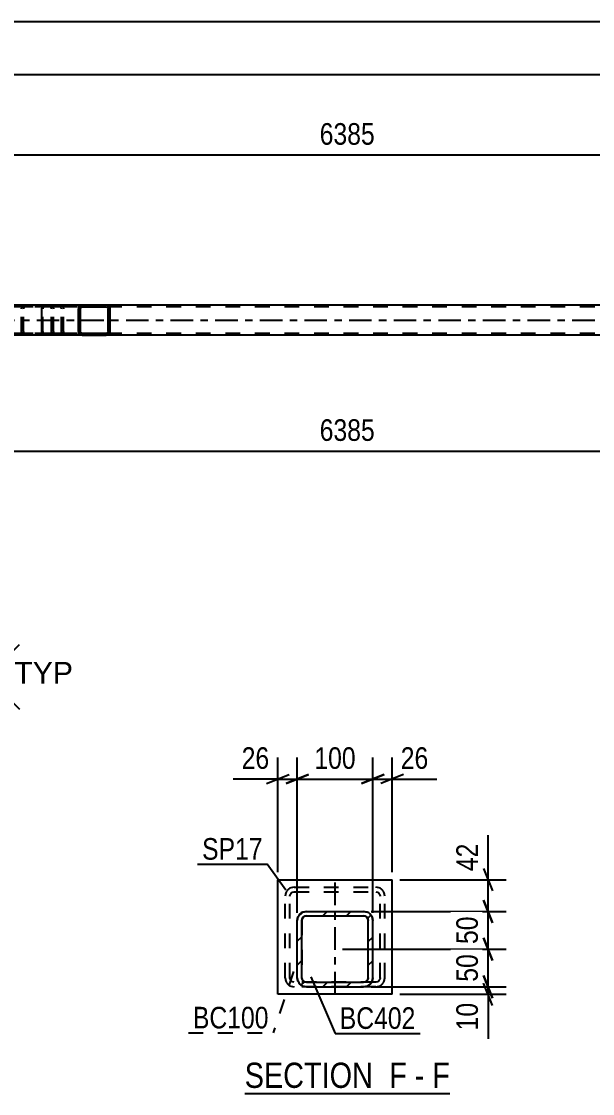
# Model space of a CAD drawing. Header units: millimetres. Extents: x 0 to 841, y 0 to 594.
# Drawn here: x 331.2 to 407, y 119.5 to 261.6 of the extents above; entities that cross this region are included whole.
import ezdxf

# ---------------------------------------------------------------- set-up
doc = ezdxf.new("R2010")
doc.units = ezdxf.units.MM
doc.linetypes.add('DXK_LINE_DOT2', pattern=[3.9198, 1.9599, -1.9599])
doc.linetypes.add('DXK_LINE_DOT3', pattern=[5.9187, 2.979, -0.9799, 0.9799, -0.9799])
doc.styles.add('Arial', font='ARIAL.TTF', dxfattribs={"height": 0.2})
doc.styles.add('Arial Narrow', font='ARIALN.TTF', dxfattribs={"height": 0.2})

# ---------------------------------------------------------------- blocks, each defined once
blk = doc.blocks.new('Unknown-103655156-19 - 13366')
at = {"color": 6, "linetype": 'Continuous'}
blk.add_line((360.83, 119.47), (388.05, 119.47), dxfattribs=at)
at = {"color": 0, "linetype": 'Continuous'}
for points in [[(378.94, 120.22), (378.94, 123.72), (360.83, 123.72), (360.83, 120.22)], [(382.33, 120.22), (382.33, 123.72), (379.99, 123.72), (379.99, 120.22)], [(384.65, 120.22), (384.65, 123.72), (383.38, 123.72), (383.38, 120.22)], [(388.05, 120.22), (388.05, 123.72), (385.7, 123.72), (385.7, 120.22)]]:
    blk.add_wipeout(points, dxfattribs=at)
at = {"color": 7, "linetype": 'Continuous', "style": 'Arial Narrow'}
for s, p in [('SECTION ', (360.83, 120.22)), ('F', (379.99, 120.22)), ('F', (385.7, 120.22)), ('-', (383.38, 120.22))]:
    blk.add_text(s, height=3.34, dxfattribs=at).set_placement(p)
blk = doc.blocks.new('Part-103655156-5579 - 5439')
at = {"linetype": 'Continuous'}
h = blk.add_hatch(dxfattribs=at)
h.set_pattern_fill('', scale=0.7, style=0, pattern_type=0)
h.set_pattern_definition([(45, (342.9348, 223.6958), (-1.57154, 1.57154), [])])
h.paths.add_polyline_path([(342.97, 223.51), (342.93, 223.7), (342.83, 223.85), (342.66, 223.96), (342.47, 223.99), (339.29, 223.99), (339.09, 223.96), (338.93, 223.85), (338.82, 223.7), (338.78, 223.51), (338.78, 220.47), (338.82, 220.29), (338.93, 220.13), (339.09, 220.03), (339.29, 219.99), (342.47, 219.99), (342.66, 220.03), (342.83, 220.13), (342.93, 220.29), (342.97, 220.47)])
h.paths.add_polyline_path([(342.7, 220.38), (342.65, 220.3), (342.57, 220.25), (342.47, 220.23), (339.29, 220.23), (339.19, 220.25), (339.11, 220.3), (339.05, 220.38), (339.03, 220.47), (339.03, 223.51), (339.05, 223.6), (339.11, 223.68), (339.19, 223.73), (339.29, 223.75), (342.47, 223.75), (342.57, 223.73), (342.65, 223.68), (342.7, 223.6), (342.72, 223.51), (342.72, 220.47)])
at = {"color": 2, "linetype": 'Continuous'}
for p, q in [((333.92, 223.51), (333.95, 223.7)), ((333.92, 220.47), (333.92, 223.51)), ((333.95, 223.7), (334, 223.85)), ((334, 223.85), (334.09, 223.96)), ((334.09, 223.96), (334.2, 223.99)), ((339.29, 223.99), (334.2, 223.99)), ((338.82, 223.7), (338.78, 223.51)), ((338.78, 220.47), (338.78, 223.51)), ((339.03, 223.51), (339.05, 223.6)), ((339.03, 220.47), (339.03, 223.51)), ((339.05, 223.6), (339.11, 223.68)), ((339.29, 223.99), (339.09, 223.96)), ((339.11, 223.68), (339.19, 223.73)), ((339.19, 223.73), (339.29, 223.75)), ((339.29, 223.99), (342.47, 223.99)), ((339.29, 223.75), (342.47, 223.75)), ((342.66, 223.96), (342.47, 223.99)), ((342.47, 223.75), (342.57, 223.73)), ((342.57, 223.73), (342.65, 223.68)), ((342.65, 223.68), (342.7, 223.6)), ((342.7, 223.6), (342.72, 223.51)), ((342.72, 220.47), (342.72, 223.51)), ((342.97, 223.51), (342.93, 223.7)), ((342.97, 220.47), (342.97, 223.51)), ((333.95, 220.29), (333.92, 220.47)), ((338.78, 220.47), (338.82, 220.29)), ((339.05, 220.38), (339.03, 220.47)), ((339.11, 220.3), (339.05, 220.38)), ((339.19, 220.25), (339.11, 220.3)), ((342.65, 220.3), (342.57, 220.25)), ((342.7, 220.38), (342.65, 220.3)), ((342.72, 220.47), (342.7, 220.38)), ((342.93, 220.29), (342.97, 220.47)), ((334, 220.13), (333.95, 220.29)), ((334.09, 220.03), (334, 220.13)), ((334.2, 219.99), (334.09, 220.03)), ((339.29, 219.99), (334.2, 219.99)), ((339.09, 220.03), (339.29, 219.99)), ((339.29, 220.23), (339.19, 220.25)), ((339.29, 220.23), (342.47, 220.23)), ((339.29, 219.99), (342.47, 219.99)), ((342.57, 220.25), (342.47, 220.23)), ((342.47, 219.99), (342.66, 220.03))]:
    blk.add_line(p, q, dxfattribs=at)
at = {"color": 7, "linetype": 'DXK_LINE_DOT2'}
for p, q in [((334.07, 223.6), (334.06, 223.51)), ((334.06, 220.47), (334.06, 223.51)), ((334.1, 223.68), (334.07, 223.6)), ((334.14, 223.73), (334.1, 223.68)), ((334.2, 223.75), (334.14, 223.73)), ((342.47, 223.75), (334.2, 223.75)), ((335.47, 223.75), (335.47, 223.99)), ((336.29, 223.99), (336.48, 223.96)), ((336.38, 223.73), (336.29, 223.75)), ((336.46, 223.68), (336.38, 223.73)), ((336.52, 223.6), (336.46, 223.68)), ((336.54, 223.51), (336.52, 223.6)), ((336.54, 220.47), (336.54, 223.51)), ((336.75, 223.7), (336.79, 223.51)), ((336.79, 220.47), (336.79, 223.51)), ((342.47, 223.99), (339.29, 223.99)), ((334.06, 220.47), (334.07, 220.38)), ((334.07, 220.38), (334.1, 220.3)), ((334.1, 220.3), (334.14, 220.25)), ((336.38, 220.25), (336.46, 220.3)), ((336.46, 220.3), (336.52, 220.38)), ((336.52, 220.38), (336.54, 220.47)), ((336.79, 220.47), (336.75, 220.29)), ((334.14, 220.25), (334.2, 220.23)), ((342.47, 220.23), (334.2, 220.23)), ((335.47, 219.99), (335.47, 220.23)), ((336.29, 220.23), (336.38, 220.25)), ((336.48, 220.03), (336.29, 219.99)), ((342.47, 219.99), (339.29, 219.99))]:
    blk.add_line(p, q, dxfattribs=at)
for centre, start, end in [((336.3, 223.5), 23.8494, 68.8059), ((336.3, 220.49), 291.1941, 336.1506)]:
    blk.add_arc(centre, 0.492, start, end, dxfattribs=at)
at = {"color": 2, "linetype": 'Continuous'}
for centre, start, end in [((339.27, 223.5), 111.1941, 156.1506), ((342.48, 223.5), 23.8494, 68.8059), ((339.27, 220.49), 203.8494, 248.8059), ((342.48, 220.49), 291.1941, 336.1506)]:
    blk.add_arc(centre, 0.492, start, end, dxfattribs=at)
blk = doc.blocks.new('Part-103655156-5584 - 5439')
at = {"linetype": 'Continuous'}
h = blk.add_hatch(dxfattribs=at)
h.set_pattern_fill('', scale=0.7, style=0, pattern_type=0)
h.set_pattern_definition([(45, (328.2125, 223.6958), (-1.57154, 1.57154), [])])
h.paths.add_polyline_path([(328.25, 223.51), (328.21, 223.7), (328.1, 223.85), (327.94, 223.96), (327.74, 223.99), (324.51, 223.99), (324.31, 223.96), (324.14, 223.85), (324.03, 223.7), (323.99, 223.51), (323.99, 220.47), (324.03, 220.29), (324.14, 220.13), (324.31, 220.03), (324.51, 219.99), (327.74, 219.99), (327.94, 220.03), (328.1, 220.13), (328.21, 220.29), (328.25, 220.47)])
h.paths.add_polyline_path([(327.98, 220.38), (327.92, 220.3), (327.84, 220.25), (327.74, 220.23), (324.51, 220.23), (324.41, 220.25), (324.32, 220.3), (324.27, 220.38), (324.25, 220.47), (324.25, 223.51), (324.27, 223.6), (324.32, 223.68), (324.41, 223.73), (324.51, 223.75), (327.74, 223.75), (327.84, 223.73), (327.92, 223.68), (327.98, 223.6), (328, 223.51), (328, 220.47)])
at = {"color": 2, "linetype": 'Continuous'}
for p, q in [((324.03, 223.7), (323.99, 223.51)), ((323.99, 220.47), (323.99, 223.51)), ((324.25, 223.51), (324.27, 223.6)), ((324.25, 220.47), (324.25, 223.51)), ((324.27, 223.6), (324.32, 223.68)), ((324.51, 223.99), (324.31, 223.96)), ((324.32, 223.68), (324.41, 223.73)), ((324.41, 223.73), (324.51, 223.75)), ((324.51, 223.99), (327.74, 223.99)), ((324.51, 223.75), (327.74, 223.75)), ((334.2, 223.99), (327.74, 223.99)), ((327.94, 223.96), (327.74, 223.99)), ((327.74, 223.75), (327.84, 223.73)), ((327.84, 223.73), (327.92, 223.68)), ((327.92, 223.68), (327.98, 223.6)), ((327.98, 223.6), (328, 223.51)), ((328, 220.47), (328, 223.51)), ((328.25, 223.51), (328.21, 223.7)), ((328.25, 220.47), (328.25, 223.51)), ((323.99, 220.47), (324.03, 220.29)), ((324.27, 220.38), (324.25, 220.47)), ((324.32, 220.3), (324.27, 220.38)), ((324.41, 220.25), (324.32, 220.3)), ((327.92, 220.3), (327.84, 220.25)), ((327.98, 220.38), (327.92, 220.3)), ((328, 220.47), (327.98, 220.38)), ((328.21, 220.29), (328.25, 220.47)), ((324.31, 220.03), (324.51, 219.99)), ((324.51, 220.23), (324.41, 220.25)), ((324.51, 220.23), (327.74, 220.23)), ((324.51, 219.99), (327.74, 219.99)), ((327.84, 220.25), (327.74, 220.23)), ((327.74, 219.99), (327.94, 220.03)), ((334.2, 219.99), (327.74, 219.99))]:
    blk.add_line(p, q, dxfattribs=at)
at = {"color": 7, "linetype": 'DXK_LINE_DOT2'}
for p, q in [((327.74, 223.99), (324.51, 223.99)), ((334.96, 223.75), (324.51, 223.75)), ((331.22, 223.51), (331.25, 223.7)), ((331.22, 220.47), (331.22, 223.51)), ((331.49, 223.6), (331.47, 223.51)), ((331.47, 220.47), (331.47, 223.51)), ((331.55, 223.68), (331.49, 223.6)), ((331.53, 223.96), (331.73, 223.99)), ((331.63, 223.73), (331.55, 223.68)), ((331.73, 223.75), (331.63, 223.73)), ((334.96, 223.99), (334.2, 223.99)), ((334.96, 223.99), (335.16, 223.96)), ((335.06, 223.73), (334.96, 223.75)), ((335.14, 223.68), (335.06, 223.73)), ((335.2, 223.6), (335.14, 223.68)), ((335.22, 223.51), (335.2, 223.6)), ((335.22, 220.47), (335.22, 223.51)), ((335.43, 223.7), (335.47, 223.51)), ((335.47, 220.47), (335.47, 223.51)), ((331.25, 220.29), (331.22, 220.47)), ((331.47, 220.47), (331.49, 220.38)), ((331.49, 220.38), (331.55, 220.3)), ((331.55, 220.3), (331.57, 220.29)), ((335.06, 220.25), (335.14, 220.3)), ((335.14, 220.3), (335.2, 220.38)), ((335.2, 220.38), (335.22, 220.47)), ((335.47, 220.47), (335.43, 220.29)), ((334.96, 220.23), (324.51, 220.23)), ((327.74, 219.99), (324.51, 219.99)), ((331.73, 219.99), (331.53, 220.03)), ((331.57, 220.29), (331.63, 220.25)), ((331.63, 220.25), (331.73, 220.23)), ((334.96, 219.99), (334.2, 219.99)), ((334.96, 220.23), (335.06, 220.25)), ((335.16, 220.03), (334.96, 219.99))]:
    blk.add_line(p, q, dxfattribs=at)
at = {"color": 2, "linetype": 'Continuous'}
for centre, start, end in [((324.49, 223.49), 110.7583, 155.6801), ((327.76, 223.49), 24.3199, 69.2417), ((324.49, 220.49), 204.3199, 249.2417), ((327.76, 220.49), 290.7583, 335.6801)]:
    blk.add_arc(centre, 0.496, start, end, dxfattribs=at)
at = {"color": 7, "linetype": 'DXK_LINE_DOT2'}
for centre, start, end in [((331.71, 223.49), 110.7583, 155.6801), ((334.98, 223.49), 24.3199, 69.2417), ((331.71, 220.49), 204.3199, 249.2417), ((334.98, 220.49), 290.7583, 335.6801)]:
    blk.add_arc(centre, 0.496, start, end, dxfattribs=at)
blk = doc.blocks.new('Part-103655156-5609 - 5439')
at = {"color": 7, "linetype": 'DXK_LINE_DOT2'}
for p, q in [((654.21, 223.75), (108.34, 223.75)), ((654.21, 223.99), (324.51, 223.99)), ((342.47, 223.99), (324.51, 223.99)), ((654.21, 220.23), (108.34, 220.23)), ((342.47, 219.99), (324.51, 219.99))]:
    blk.add_line(p, q, dxfattribs=at)
at = {"color": 2, "linetype": 'Continuous'}
for p, q in [((409.64, 223.99), (342.47, 223.99)), ((409.64, 219.99), (342.47, 219.99))]:
    blk.add_line(p, q, dxfattribs=at)
at = {"color": 7, "linetype": 'DXK_LINE_DOT3'}
blk.add_line((108.34, 221.99), (654.21, 221.99), dxfattribs=at)
blk = doc.blocks.new('Part-103655156-13386 - 13366')
at = {"color": 2, "linetype": 'Continuous'}
for p, q in [((365.21, 132.62), (365.21, 147.82)), ((365.21, 147.82), (380.41, 147.82)), ((380.41, 132.62), (380.41, 147.82)), ((380.41, 132.62), (365.21, 132.62))]:
    blk.add_line(p, q, dxfattribs=at)
at = {"color": 7, "linetype": 'DXK_LINE_DOT3'}
blk.add_line((372.81, 132.62), (372.81, 147.82), dxfattribs=at)
blk = doc.blocks.new('Part-103655156-13370 - 13366')
at = {"color": 7, "linetype": 'DXK_LINE_DOT2'}
for p, q in [((367.41, 146.82), (366.95, 146.73)), ((367.41, 146.82), (378.21, 146.82)), ((378.67, 146.73), (378.21, 146.82)), ((366.3, 146.08), (366.21, 145.62)), ((366.21, 134.82), (366.21, 145.62)), ((366.81, 145.62), (366.86, 145.85)), ((366.81, 134.82), (366.81, 145.62)), ((366.86, 145.85), (366.99, 146.05)), ((366.99, 146.05), (367.18, 146.18)), ((367.18, 146.18), (367.41, 146.22)), ((367.41, 146.22), (378.21, 146.22)), ((378.21, 146.22), (378.44, 146.18)), ((378.44, 146.18), (378.63, 146.05)), ((378.63, 146.05), (378.76, 145.85)), ((378.76, 145.85), (378.81, 145.62)), ((378.81, 134.82), (378.81, 145.62)), ((379.41, 145.62), (379.32, 146.08)), ((379.41, 134.82), (379.41, 145.62)), ((366.21, 134.82), (366.3, 134.36)), ((366.86, 134.59), (366.81, 134.82)), ((366.99, 134.4), (366.86, 134.59)), ((366.95, 133.71), (367.41, 133.62)), ((367.18, 134.27), (366.99, 134.4)), ((367.41, 134.22), (367.18, 134.27)), ((378.21, 134.22), (367.41, 134.22)), ((378.21, 133.62), (367.41, 133.62)), ((378.44, 134.27), (378.21, 134.22)), ((378.21, 133.62), (378.67, 133.71)), ((378.63, 134.4), (378.44, 134.27)), ((378.76, 134.59), (378.63, 134.4)), ((378.81, 134.82), (378.76, 134.59)), ((379.32, 134.36), (379.41, 134.82))]:
    blk.add_line(p, q, dxfattribs=at)
at = {"color": 7, "linetype": 'DXK_LINE_DOT3'}
blk.add_line((372.81, 140.22), (372.81, 140.22), dxfattribs=at)
at = {"color": 7, "linetype": 'DXK_LINE_DOT2'}
for centre, start, end in [((367.41, 145.62), 112.5, 157.5), ((378.21, 145.62), 22.5, 67.5), ((367.41, 134.82), 202.5, 247.5), ((378.21, 134.82), 292.5, 337.5)]:
    blk.add_arc(centre, 1.2, start, end, dxfattribs=at)
blk = doc.blocks.new('Part-103655156-13387 - 13366')
at = {"linetype": 'Continuous'}
h = blk.add_hatch(dxfattribs=at)
h.set_pattern_fill('', scale=0.7, style=0, pattern_type=0)
h.set_pattern_definition([(45, (368.5505, 143.5305), (-1.57154, 1.57154), [])])
h.paths.add_polyline_path([(369.01, 143.62), (368.55, 143.53), (368.16, 143.27), (367.9, 142.88), (367.81, 142.42), (367.81, 134.82), (367.9, 134.36), (368.16, 133.97), (368.55, 133.71), (369.01, 133.62), (376.61, 133.62), (377.07, 133.71), (377.46, 133.97), (377.72, 134.36), (377.81, 134.82), (377.81, 142.42), (377.72, 142.88), (377.46, 143.27), (377.07, 143.53), (376.61, 143.62)])
h.paths.add_polyline_path([(376.61, 143.02), (376.84, 142.98), (377.03, 142.85), (377.16, 142.65), (377.21, 142.42), (377.21, 134.82), (377.16, 134.59), (377.03, 134.4), (376.84, 134.27), (376.61, 134.22), (369.01, 134.22), (368.78, 134.27), (368.59, 134.4), (368.46, 134.59), (368.41, 134.82), (368.41, 142.42), (368.46, 142.65), (368.59, 142.85), (368.78, 142.98), (369.01, 143.02)])
at = {"color": 7, "linetype": 'DXK_LINE_DOT2'}
for p, q in [((368.55, 143.53), (369.01, 143.62)), ((369.01, 143.62), (376.61, 143.62)), ((376.61, 143.62), (377.07, 143.53)), ((367.81, 142.42), (367.9, 142.88)), ((367.81, 134.82), (367.81, 142.42)), ((368.46, 142.65), (368.41, 142.42)), ((368.41, 142.42), (368.41, 134.82)), ((368.59, 142.85), (368.46, 142.65)), ((368.78, 142.98), (368.59, 142.85)), ((369.01, 143.02), (368.78, 142.98)), ((369.01, 143.02), (376.61, 143.02)), ((376.84, 142.98), (376.61, 143.02)), ((377.03, 142.85), (376.84, 142.98)), ((377.16, 142.65), (377.03, 142.85)), ((377.21, 142.42), (377.16, 142.65)), ((377.21, 134.82), (377.21, 142.42)), ((377.72, 142.88), (377.81, 142.42)), ((377.81, 134.82), (377.81, 142.42)), ((367.9, 134.36), (367.81, 134.82)), ((368.41, 134.82), (368.46, 134.59)), ((368.46, 134.59), (368.59, 134.4)), ((369.01, 133.62), (368.55, 133.71)), ((368.59, 134.4), (368.78, 134.27)), ((368.78, 134.27), (369.01, 134.22)), ((369.01, 134.22), (376.61, 134.22)), ((369.01, 133.62), (376.61, 133.62)), ((376.61, 134.22), (376.84, 134.27)), ((377.07, 133.71), (376.61, 133.62)), ((376.84, 134.27), (377.03, 134.4)), ((377.03, 134.4), (377.16, 134.59)), ((377.16, 134.59), (377.21, 134.82)), ((377.81, 134.82), (377.72, 134.36))]:
    blk.add_line(p, q, dxfattribs=at)
at = {"color": 2, "linetype": 'Continuous'}
for p, q in [((369.01, 143.62), (368.55, 143.53)), ((369.01, 143.62), (376.61, 143.62)), ((377.07, 143.53), (376.61, 143.62)), ((367.9, 142.88), (367.81, 142.42)), ((367.81, 134.82), (367.81, 142.42)), ((368.41, 142.42), (368.46, 142.65)), ((368.41, 134.82), (368.41, 142.42)), ((368.46, 142.65), (368.59, 142.85)), ((368.59, 142.85), (368.78, 142.98)), ((368.78, 142.98), (369.01, 143.02)), ((369.01, 143.02), (376.61, 143.02)), ((376.61, 143.02), (376.84, 142.98)), ((376.84, 142.98), (377.03, 142.85)), ((377.03, 142.85), (377.16, 142.65)), ((377.16, 142.65), (377.21, 142.42)), ((377.21, 134.82), (377.21, 142.42)), ((377.81, 142.42), (377.72, 142.88)), ((377.81, 134.82), (377.81, 142.42)), ((367.81, 134.82), (367.9, 134.36)), ((368.46, 134.59), (368.41, 134.82)), ((368.59, 134.4), (368.46, 134.59)), ((368.55, 133.71), (369.01, 133.62)), ((368.78, 134.27), (368.59, 134.4)), ((369.01, 134.22), (368.78, 134.27)), ((369.01, 134.22), (376.61, 134.22)), ((369.01, 133.62), (376.61, 133.62)), ((376.84, 134.27), (376.61, 134.22)), ((376.61, 133.62), (377.07, 133.71)), ((377.03, 134.4), (376.84, 134.27)), ((377.16, 134.59), (377.03, 134.4)), ((377.21, 134.82), (377.16, 134.59)), ((377.72, 134.36), (377.81, 134.82))]:
    blk.add_line(p, q, dxfattribs=at)
at = {"color": 7, "linetype": 'DXK_LINE_DOT3'}
blk.add_line((372.81, 138.62), (372.81, 138.62), dxfattribs=at)
at = {"color": 7, "linetype": 'DXK_LINE_DOT2'}
for centre, start, end in [((369.01, 142.42), 112.5, 157.5), ((376.61, 142.42), 22.5, 67.5), ((369.01, 134.82), 202.5, 247.5), ((376.61, 134.82), 292.5, 337.5)]:
    blk.add_arc(centre, 1.2, start, end, dxfattribs=at)
at = {"color": 2, "linetype": 'Continuous'}
for centre, start, end in [((369.01, 142.42), 112.5, 157.5), ((376.61, 142.42), 22.5, 67.5), ((369.01, 134.82), 202.5, 247.5), ((376.61, 134.82), 292.5, 337.5)]:
    blk.add_arc(centre, 1.2, start, end, dxfattribs=at)
blk = doc.blocks.new('StraightDimension-103655156-5794 - 5439')
at = {"color": 7, "linetype": 'Continuous'}
blk.add_line((246.74, 243.9), (502.14, 243.9), dxfattribs=at)
at = {"color": 0}
blk.add_wipeout([(378.69, 244.65), (378.69, 248.85), (370.18, 248.85), (370.18, 244.65)], dxfattribs=at)
at = {"color": 3, "style": 'Arial Narrow'}
blk.add_text('6385', height=2.863, dxfattribs=at).set_placement((370.78, 245.25))
blk = doc.blocks.new('StraightDimension-103655156-5753 - 5439')
at = {"color": 7, "linetype": 'Continuous'}
blk.add_line((98.12, 254.58), (780.5, 254.58), dxfattribs=at)
blk = doc.blocks.new('StraightDimension-103655156-5774 - 5439')
at = {"color": 7, "linetype": 'Continuous'}
blk.add_line((97.48, 261.59), (781.14, 261.59), dxfattribs=at)
blk = doc.blocks.new('StraightDimension-103655156-5898 - 5439')
at = {"color": 7, "linetype": 'Continuous'}
blk.add_line((246.74, 204.64), (502.14, 204.64), dxfattribs=at)
at = {"color": 0}
blk.add_wipeout([(378.69, 205.39), (378.69, 209.59), (370.18, 209.59), (370.18, 205.39)], dxfattribs=at)
at = {"color": 3, "style": 'Arial Narrow'}
blk.add_text('6385', height=2.863, dxfattribs=at).set_placement((370.78, 205.99))
blk = doc.blocks.new('StraightDimension-103655156-13589 - 13366')
at = {"color": 7, "linetype": 'Continuous'}
for p, q in [((377.81, 143.42), (377.81, 164.01)), ((380.41, 148.82), (380.41, 164.01)), ((376.31, 160.56), (379.31, 161.76)), ((377.81, 161.16), (380.41, 161.16)), ((381.91, 161.76), (378.91, 160.56)), ((380.41, 161.16), (386.32, 161.16)), ((380.41, 161.16), (386.32, 161.16))]:
    blk.add_line(p, q, dxfattribs=at)
at = {"color": 0}
blk.add_wipeout([(385.79, 161.91), (385.79, 166.11), (380.93, 166.11), (380.93, 161.91)], dxfattribs=at)
at = {"color": 3, "style": 'Arial Narrow'}
blk.add_text('26', height=2.863, dxfattribs=at).set_placement((381.53, 162.51))
blk = doc.blocks.new('StraightDimension-103655156-13590 - 13366')
at = {"color": 7, "linetype": 'Continuous'}
for p, q in [((367.81, 143.42), (367.81, 164.01)), ((377.81, 143.42), (377.81, 164.01)), ((366.31, 160.56), (369.31, 161.76)), ((367.81, 161.16), (377.81, 161.16)), ((379.31, 161.76), (376.31, 160.56))]:
    blk.add_line(p, q, dxfattribs=at)
at = {"color": 0}
blk.add_wipeout([(376.15, 161.91), (376.15, 166.11), (369.47, 166.11), (369.47, 161.91)], dxfattribs=at)
at = {"color": 3, "style": 'Arial Narrow'}
blk.add_text('100', height=2.863, dxfattribs=at).set_placement((370.07, 162.51))
blk = doc.blocks.new('StraightDimension-103655156-13591 - 13366')
at = {"color": 7, "linetype": 'Continuous'}
for p, q in [((365.21, 148.82), (365.21, 164.01)), ((367.81, 143.42), (367.81, 164.01)), ((365.21, 161.16), (359.3, 161.16)), ((365.21, 161.16), (359.3, 161.16)), ((363.71, 160.56), (366.71, 161.76)), ((365.21, 161.16), (367.81, 161.16)), ((369.31, 161.76), (366.31, 160.56))]:
    blk.add_line(p, q, dxfattribs=at)
at = {"color": 0}
blk.add_wipeout([(364.68, 161.91), (364.68, 166.11), (359.83, 166.11), (359.83, 161.91)], dxfattribs=at)
at = {"color": 3, "style": 'Arial Narrow'}
blk.add_text('26', height=2.863, dxfattribs=at).set_placement((360.43, 162.51))
blk = doc.blocks.new('StraightDimension-103655156-13665 - 13366')
at = {"color": 7, "linetype": 'Continuous'}
for p, q in [((393.11, 147.82), (393.11, 153.73)), ((393.11, 147.82), (393.11, 153.73)), ((392.51, 149.32), (393.71, 146.32)), ((381.41, 147.82), (395.51, 147.82)), ((393.11, 143.62), (393.11, 147.82)), ((393.71, 142.12), (392.51, 145.12)), ((377.61, 143.62), (395.51, 143.62))]:
    blk.add_line(p, q, dxfattribs=at)
at = {"color": 0}
blk.add_wipeout([(392.36, 153.2), (388.16, 153.2), (388.16, 148.35), (392.36, 148.35)], dxfattribs=at)
at = {"color": 3, "style": 'Arial Narrow'}
blk.add_text('42', height=2.863, rotation=90.0002, dxfattribs=at).set_placement((391.76, 148.95))
blk = doc.blocks.new('StraightDimension-103655156-13666 - 13366')
at = {"color": 7, "linetype": 'Continuous'}
for p, q in [((392.51, 145.12), (393.71, 142.12)), ((377.61, 143.62), (395.51, 143.62)), ((393.11, 138.62), (393.11, 143.62)), ((393.71, 137.12), (392.51, 140.12)), ((373.81, 138.62), (395.51, 138.62))]:
    blk.add_line(p, q, dxfattribs=at)
at = {"color": 0}
blk.add_wipeout([(392.36, 143.55), (388.16, 143.55), (388.16, 138.69), (392.36, 138.69)], dxfattribs=at)
at = {"color": 3, "style": 'Arial Narrow'}
blk.add_text('50', height=2.863, rotation=90.0002, dxfattribs=at).set_placement((391.76, 139.29))
blk = doc.blocks.new('StraightDimension-103655156-13667 - 13366')
at = {"color": 7, "linetype": 'Continuous'}
for p, q in [((392.51, 140.12), (393.71, 137.12)), ((373.81, 138.62), (395.51, 138.62)), ((393.11, 133.62), (393.11, 138.62)), ((393.71, 132.12), (392.51, 135.12)), ((377.61, 133.62), (395.51, 133.62))]:
    blk.add_line(p, q, dxfattribs=at)
at = {"color": 0}
blk.add_wipeout([(392.36, 138.55), (388.16, 138.55), (388.16, 133.69), (392.36, 133.69)], dxfattribs=at)
at = {"color": 3, "style": 'Arial Narrow'}
blk.add_text('50', height=2.863, rotation=90.0002, dxfattribs=at).set_placement((391.76, 134.29))
blk = doc.blocks.new('StraightDimension-103655156-13668 - 13366')
at = {"color": 7, "linetype": 'Continuous'}
for p, q in [((392.51, 135.12), (393.71, 132.12)), ((377.61, 133.62), (395.51, 133.62)), ((393.71, 131.12), (392.51, 134.12)), ((393.11, 132.62), (393.11, 133.62)), ((381.41, 132.62), (395.51, 132.62)), ((393.11, 132.62), (393.11, 126.72)), ((393.11, 132.62), (393.11, 126.72))]:
    blk.add_line(p, q, dxfattribs=at)
at = {"color": 0}
blk.add_wipeout([(392.36, 132.1), (388.16, 132.1), (388.16, 127.24), (392.36, 127.24)], dxfattribs=at)
at = {"color": 3, "style": 'Arial Narrow'}
blk.add_text('10', height=2.863, rotation=90.0002, dxfattribs=at).set_placement((391.76, 127.84))
blk = doc.blocks.new('WeldMark-103655156-2793 - 2506')
at = {"linetype": 'Continuous'}
for points in [[(304.55, 158.94), (301.99, 157.2), (303.43, 159.94)], [(312.8, 159.16), (311.07, 156.6), (311.39, 159.68)]]:
    blk.add_hatch(color=30, dxfattribs=at).paths.add_polyline_path(points)
at = {"color": 30, "linetype": 'Continuous'}
for p, q in [((301.99, 157.2), (317.67, 174.72)), ((311.07, 156.6), (317.67, 174.72)), ((317.67, 174.72), (326.67, 174.72))]:
    blk.add_line(p, q, dxfattribs=at)
at = {"color": 3, "linetype": 'Continuous'}
for q in [(325.39, 170.43), (321.96, 170.43)]:
    blk.add_line((321.96, 174.72), q, dxfattribs=at)
for start, end in [(90, 270), (270, 90)]:
    blk.add_arc((317.67, 174.72), 1.5, start, end, dxfattribs=at)
at = {"color": 0, "linetype": 'Continuous'}
blk.add_wipeout([(338.05, 173.82), (338.05, 176.82), (330.27, 176.82), (330.27, 173.82)], dxfattribs=at)
blk.add_wipeout([(338.05, 173.82), (338.05, 176.82), (330.27, 176.82), (330.27, 173.82)], dxfattribs=at)
at = {"color": 3, "linetype": 'Continuous'}
for q in [(330.96, 179), (330.96, 170.43)]:
    blk.add_line((326.67, 174.72), q, dxfattribs=at)
at = {"color": 3, "linetype": 'Continuous', "style": 'Arial'}
blk.add_text('TYP', height=2.865, dxfattribs=at).set_placement((330.27, 173.82))
blk = doc.blocks.new('Mark-103655156-13778 - 13366')
at = {"color": 0}
blk.add_wipeout([(364.01, 128.1), (364.01, 131.1), (353.96, 131.1), (353.96, 128.1)], dxfattribs=at)
blk.add_wipeout([(364.01, 128.1), (364.01, 131.1), (353.96, 131.1), (353.96, 128.1)], dxfattribs=at)
at = {"color": 30, "linetype": 'DXK_LINE_DOT2'}
for p in [(367.31, 135.64), (353.36, 127.5)]:
    blk.add_line(p, (364.61, 127.5), dxfattribs=at)
at = {"color": 3, "style": 'Arial Narrow'}
blk.add_text('BC100', height=2.863, dxfattribs=at).set_placement((353.96, 128.1))
blk = doc.blocks.new('Mark-103655156-13779 - 13366')
at = {"color": 0}
blk.add_wipeout([(363.22, 150.47), (363.22, 153.47), (355.18, 153.47), (355.18, 150.47)], dxfattribs=at)
blk.add_wipeout([(363.22, 150.47), (363.22, 153.47), (355.18, 153.47), (355.18, 150.47)], dxfattribs=at)
at = {"color": 30, "linetype": 'Continuous'}
for p in [(354.58, 149.87), (366.27, 146.45)]:
    blk.add_line(p, (363.82, 149.87), dxfattribs=at)
at = {"color": 3, "style": 'Arial Narrow'}
blk.add_text('SP17', height=2.863, dxfattribs=at).set_placement((355.18, 150.47))
blk = doc.blocks.new('Mark-103655156-13780 - 13366')
at = {"color": 0}
blk.add_wipeout([(383.49, 128.04), (383.49, 131.04), (373.44, 131.04), (373.44, 128.04)], dxfattribs=at)
blk.add_wipeout([(383.49, 128.04), (383.49, 131.04), (373.44, 131.04), (373.44, 128.04)], dxfattribs=at)
at = {"color": 30, "linetype": 'Continuous'}
for p, q in [((369.61, 134.95), (372.84, 127.44)), ((372.84, 127.44), (384.09, 127.44))]:
    blk.add_line(p, q, dxfattribs=at)
at = {"color": 3, "style": 'Arial Narrow'}
blk.add_text('BC402', height=2.863, dxfattribs=at).set_placement((373.44, 128.04))

msp = doc.modelspace()

# ---------------------------------------------------------------- block references
for name in ['StraightDimension-103655156-5794 - 5439', 'Part-103655156-5609 - 5439', 'Part-103655156-5584 - 5439', 'Part-103655156-5579 - 5439', 'StraightDimension-103655156-5898 - 5439', 'WeldMark-103655156-2793 - 2506', 'Part-103655156-13386 - 13366', 'Part-103655156-13370 - 13366', 'Part-103655156-13387 - 13366', 'Unknown-103655156-19 - 13366']:
    msp.add_blockref(name, (0, 0))

# ---------------------------------------------------------------- next in the draw order: block references
for name in ['StraightDimension-103655156-5753 - 5439', 'StraightDimension-103655156-13589 - 13366', 'Mark-103655156-13778 - 13366']:
    msp.add_blockref(name, (0, 0))

# ---------------------------------------------------------------- next in the draw order: block references
for name in ['StraightDimension-103655156-5774 - 5439', 'StraightDimension-103655156-13590 - 13366']:
    msp.add_blockref(name, (0, 0))

# ---------------------------------------------------------------- next in the draw order: block references
for name in ['StraightDimension-103655156-13591 - 13366', 'StraightDimension-103655156-13665 - 13366']:
    msp.add_blockref(name, (0, 0))

# ---------------------------------------------------------------- next in the draw order: block references
for name in ['Mark-103655156-13779 - 13366', 'StraightDimension-103655156-13666 - 13366']:
    msp.add_blockref(name, (0, 0))

# ---------------------------------------------------------------- next in the draw order: block references
msp.add_blockref('StraightDimension-103655156-13667 - 13366', (0, 0))

# ---------------------------------------------------------------- next in the draw order: block references
msp.add_blockref('StraightDimension-103655156-13668 - 13366', (0, 0))

# ---------------------------------------------------------------- next in the draw order: block references
msp.add_blockref('Mark-103655156-13780 - 13366', (0, 0))

doc.saveas('drawing.dxf')
